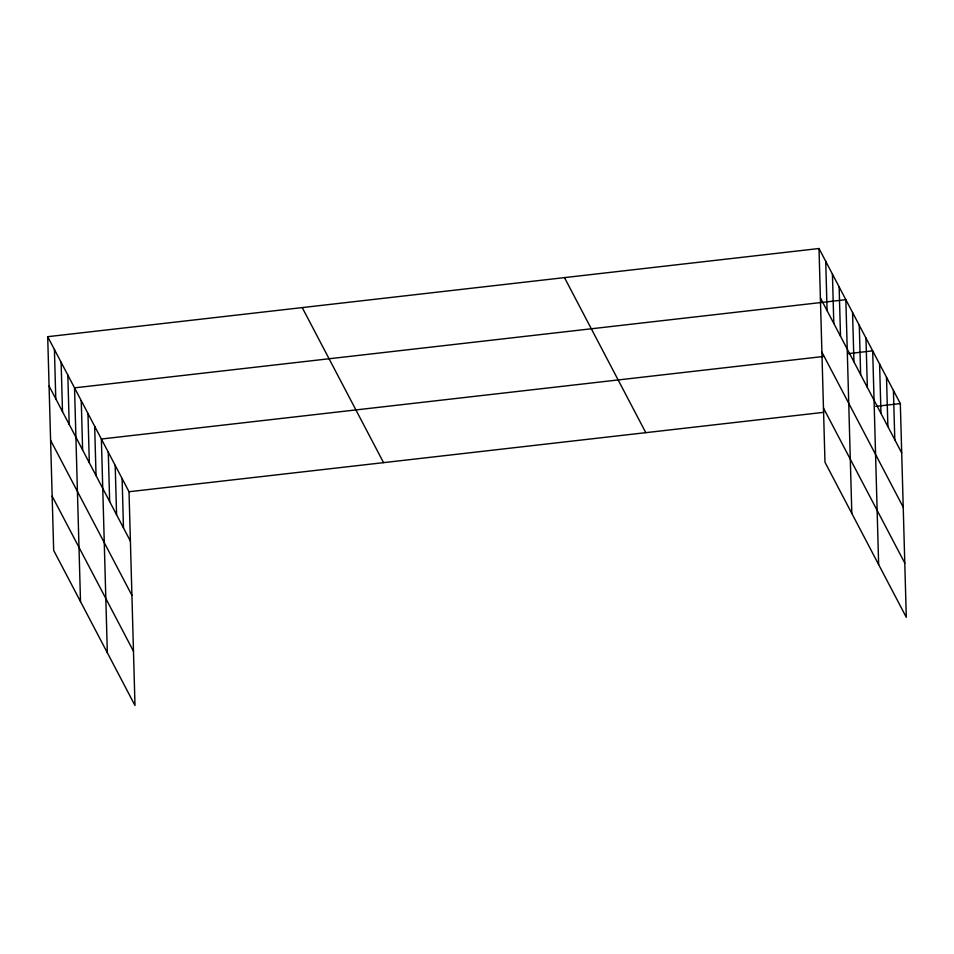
<?xml version="1.0" encoding="UTF-8"?>
<svg xmlns="http://www.w3.org/2000/svg" width="954" height="954" viewBox="0 0 954 954"><rect width="100%" height="100%" fill="white"/><g stroke="black" fill="none" stroke-linecap="round" stroke-linejoin="round"><path stroke-width="1.43" d="M47.7 336.69L129.017 491.739L134.991 705.483L53.674 550.422L47.7 336.69L819.009 248.517L900.326 403.578L906.3 617.31L824.983 462.261L819.009 248.517M823.505 356.474L101.374 439.019L107.337 652.763M848.094 353.66L872.683 350.857L878.646 564.589M129.017 491.739L823.684 412.331M875.748 406.38L900.326 403.578M820.392 297.887L901.709 452.935M821.907 352.133L903.223 507.182M823.457 408.014L904.786 563.075M564.482 277.614L645.798 432.663M302.227 307.593L383.556 462.642M49.083 386.048L130.4 541.109M50.598 440.295L131.914 595.344M52.16 496.187L133.477 651.236M893.421 390.389L894.792 439.758M886.504 377.212L887.888 426.581M879.588 364.034L880.971 413.404M865.97 338.062L867.353 387.431M859.268 325.266L860.639 374.636M852.554 312.483L853.937 361.84M851.815 513.431L845.84 299.687L74.531 387.861L80.506 601.592M839.138 286.892L840.51 336.261M832.425 274.108L833.808 323.466M825.711 261.313L827.094 310.682M122.112 478.562L123.483 527.932M115.195 465.385L116.579 514.743M108.279 452.196L109.662 501.565M94.661 426.235L96.044 475.593M87.959 413.44L89.33 462.809M81.245 400.644L82.628 450.014M67.829 375.065L69.201 424.435M61.116 362.27L62.499 411.639M54.414 349.474L55.785 398.844"/></g></svg>
